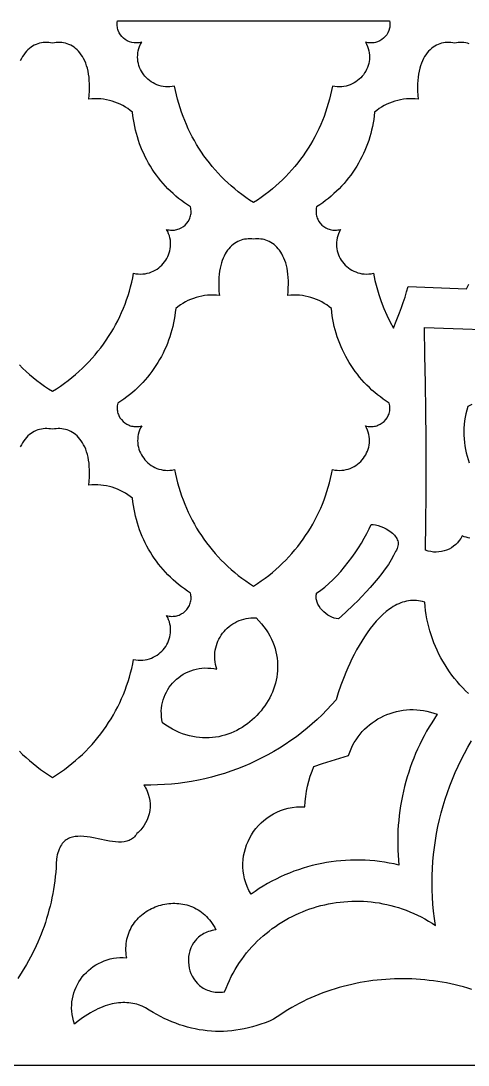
# Model space of a CAD drawing. Extents: x 50 to 3710, y -977 to -877.
# Drawn here: x 1418.4 to 1461.2, y -977.1 to -877.1 of the extents above; entities that cross this region are included whole.
import ezdxf

# ---------------------------------------------------------------- set-up
doc = ezdxf.new("R2010")
doc.units = 0
doc.layers.add('LAYER_1', color=18, linetype='CONTINUOUS')

msp = doc.modelspace()

# ---------------------------------------------------------------- linework, layer by layer
at = {"layer": 'LAYER_1'}
for points in [[(1440.669, -894.488), (1440.292, -894.241), (1439.924, -893.985), (1439.564, -893.722), (1439.213, -893.451), (1438.87, -893.172), (1438.536, -892.885), (1438.21, -892.591), (1437.893, -892.29), (1437.586, -891.982), (1437.287, -891.667), (1436.997, -891.345), (1436.716, -891.017), (1436.444, -890.682), (1436.181, -890.341), (1435.928, -889.994), (1435.684, -889.641), (1435.45, -889.283), (1435.225, -888.918), (1435.01, -888.548), (1434.804, -888.173), (1434.608, -887.793), (1434.422, -887.408), (1434.246, -887.019), (1434.08, -886.624), (1433.924, -886.225), (1433.778, -885.822), (1433.643, -885.415), (1433.517, -885.004), (1433.402, -884.589), (1433.298, -884.17), (1433.204, -883.748), (1433.121, -883.322), (1432.893, -883.364), (1432.669, -883.389), (1432.448, -883.396), (1432.232, -883.387), (1432.021, -883.362), (1431.815, -883.322), (1431.614, -883.268), (1431.42, -883.2), (1431.233, -883.119), (1431.054, -883.025), (1430.882, -882.92), (1430.718, -882.803), (1430.564, -882.675), (1430.418, -882.538), (1430.283, -882.392), (1430.157, -882.237), (1430.043, -882.074), (1429.94, -881.904), (1429.849, -881.727), (1429.77, -881.544), (1429.704, -881.356), (1429.651, -881.163), (1429.612, -880.966), (1429.587, -880.766), (1429.578, -880.563), (1429.583, -880.358), (1429.604, -880.151), (1429.642, -879.944), (1429.697, -879.736), (1429.768, -879.529), (1429.858, -879.323), (1429.966, -879.119), (1429.843, -879.152), (1429.721, -879.176), (1429.599, -879.191), (1429.479, -879.199), (1429.36, -879.198), (1429.243, -879.19), (1429.015, -879.151), (1428.797, -879.085), (1428.591, -878.992), (1428.398, -878.876), (1428.223, -878.738), (1428.065, -878.58), (1427.928, -878.404), (1427.814, -878.213), (1427.724, -878.007), (1427.689, -877.899), (1427.66, -877.789), (1427.64, -877.676), (1427.626, -877.561), (1427.62, -877.444), (1427.623, -877.325), (1427.633, -877.205), (1427.652, -877.083), (1453.685, -877.083), (1453.704, -877.205), (1453.714, -877.325), (1453.717, -877.444), (1453.711, -877.561), (1453.697, -877.676), (1453.677, -877.789), (1453.613, -878.007), (1453.523, -878.213), (1453.409, -878.404), (1453.272, -878.58), (1453.114, -878.738), (1452.939, -878.876), (1452.746, -878.992), (1452.54, -879.085), (1452.322, -879.151), (1452.209, -879.174), (1452.094, -879.19), (1451.977, -879.198), (1451.858, -879.199), (1451.738, -879.191), (1451.616, -879.176), (1451.494, -879.152), (1451.371, -879.119), (1451.479, -879.323), (1451.569, -879.529), (1451.64, -879.736), (1451.695, -879.944), (1451.733, -880.151), (1451.754, -880.358), (1451.759, -880.563), (1451.75, -880.766), (1451.725, -880.966), (1451.686, -881.163), (1451.633, -881.356), (1451.567, -881.544), (1451.488, -881.727), (1451.397, -881.904), (1451.294, -882.074), (1451.18, -882.237), (1451.054, -882.392), (1450.919, -882.538), (1450.773, -882.675), (1450.619, -882.803), (1450.455, -882.92), (1450.283, -883.025), (1450.104, -883.119), (1449.917, -883.2), (1449.723, -883.268), (1449.522, -883.322), (1449.316, -883.362), (1449.105, -883.387), (1448.889, -883.396), (1448.668, -883.389), (1448.444, -883.364), (1448.216, -883.322), (1448.133, -883.748), (1448.039, -884.17), (1447.935, -884.589), (1447.82, -885.004), (1447.694, -885.415), (1447.559, -885.822), (1447.413, -886.225), (1447.257, -886.624), (1447.091, -887.019), (1446.915, -887.408), (1446.729, -887.793), (1446.533, -888.173), (1446.327, -888.548), (1446.112, -888.918), (1445.887, -889.283), (1445.653, -889.641), (1445.409, -889.994), (1445.156, -890.341), (1444.893, -890.682), (1444.621, -891.017), (1444.34, -891.345), (1444.05, -891.667), (1443.751, -891.982), (1443.444, -892.29), (1443.127, -892.591), (1442.801, -892.885), (1442.467, -893.172), (1442.124, -893.451), (1441.773, -893.722), (1441.413, -893.985), (1441.045, -894.241)], [(1440.669, -931.222), (1441.045, -930.975), (1441.413, -930.72), (1441.773, -930.456), (1442.124, -930.185), (1442.467, -929.906), (1442.801, -929.62), (1443.127, -929.326), (1443.444, -929.025), (1443.752, -928.717), (1444.051, -928.402), (1444.341, -928.08), (1444.622, -927.751), (1444.893, -927.417), (1445.156, -927.076), (1445.409, -926.729), (1445.653, -926.376), (1445.888, -926.017), (1446.112, -925.653), (1446.328, -925.283), (1446.533, -924.908), (1446.729, -924.528), (1446.915, -924.143), (1447.091, -923.753), (1447.257, -923.359), (1447.413, -922.96), (1447.559, -922.557), (1447.695, -922.149), (1447.82, -921.738), (1447.935, -921.323), (1448.039, -920.904), (1448.133, -920.482), (1448.216, -920.057), (1448.444, -920.099), (1448.669, -920.123), (1448.889, -920.131), (1449.105, -920.121), (1449.317, -920.097), (1449.523, -920.057), (1449.723, -920.002), (1449.917, -919.934), (1450.104, -919.853), (1450.284, -919.759), (1450.455, -919.654), (1450.619, -919.537), (1450.774, -919.41), (1450.919, -919.273), (1451.055, -919.126), (1451.18, -918.971), (1451.294, -918.808), (1451.397, -918.638), (1451.489, -918.461), (1451.567, -918.279), (1451.634, -918.09), (1451.686, -917.898), (1451.725, -917.701), (1451.75, -917.5), (1451.76, -917.297), (1451.754, -917.092), (1451.733, -916.886), (1451.695, -916.678), (1451.641, -916.471), (1451.569, -916.264), (1451.479, -916.058), (1451.371, -915.854), (1451.498, -915.887), (1451.624, -915.911), (1451.748, -915.927), (1451.872, -915.933), (1451.994, -915.932), (1452.114, -915.922), (1452.233, -915.904), (1452.348, -915.879), (1452.461, -915.847), (1452.571, -915.807), (1452.781, -915.708), (1452.976, -915.584), (1453.153, -915.438), (1453.31, -915.27), (1453.445, -915.085), (1453.555, -914.883), (1453.601, -914.776), (1453.639, -914.666), (1453.67, -914.554), (1453.693, -914.438), (1453.709, -914.32), (1453.716, -914.2), (1453.715, -914.078), (1453.706, -913.955), (1453.687, -913.83), (1453.659, -913.704), (1453.366, -913.51), (1453.079, -913.309), (1452.799, -913.101), (1452.525, -912.886), (1452.259, -912.663), (1452, -912.433), (1451.748, -912.197), (1451.504, -911.954), (1451.267, -911.705), (1451.037, -911.45), (1450.815, -911.189), (1450.601, -910.922), (1450.395, -910.649), (1450.197, -910.371), (1450.007, -910.088), (1449.825, -909.799), (1449.651, -909.506), (1449.486, -909.207), (1449.329, -908.905), (1449.181, -908.597), (1449.042, -908.286), (1448.912, -907.971), (1448.79, -907.651), (1448.678, -907.328), (1448.575, -907.002), (1448.481, -906.672), (1448.396, -906.339), (1448.321, -906.003), (1448.256, -905.664), (1448.2, -905.323), (1448.154, -904.979), (1448.118, -904.633), (1447.898, -904.456), (1447.67, -904.291), (1447.434, -904.139), (1447.192, -904), (1446.943, -903.873), (1446.688, -903.76), (1446.428, -903.659), (1446.164, -903.572), (1445.895, -903.498), (1445.622, -903.438), (1445.347, -903.392), (1445.069, -903.36), (1444.789, -903.341), (1444.507, -903.338), (1444.224, -903.348), (1443.941, -903.373), (1443.975, -902.999), (1443.996, -902.639), (1444.005, -902.294), (1444.001, -901.963), (1443.985, -901.646), (1443.958, -901.343), (1443.92, -901.053), (1443.872, -900.778), (1443.813, -900.516), (1443.745, -900.268), (1443.667, -900.033), (1443.581, -899.811), (1443.486, -899.603), (1443.384, -899.407), (1443.274, -899.225), (1443.157, -899.055), (1443.033, -898.898), (1442.903, -898.753), (1442.767, -898.621), (1442.626, -898.501), (1442.48, -898.394), (1442.329, -898.298), (1442.174, -898.215), (1442.016, -898.143), (1441.854, -898.083), (1441.69, -898.034), (1441.523, -897.997), (1441.354, -897.971), (1441.184, -897.957), (1441.013, -897.953), (1440.841, -897.961), (1440.669, -897.979), (1440.496, -897.961), (1440.324, -897.953), (1440.153, -897.957), (1439.983, -897.971), (1439.814, -897.997), (1439.647, -898.034), (1439.483, -898.083), (1439.321, -898.143), (1439.163, -898.215), (1439.008, -898.298), (1438.858, -898.394), (1438.711, -898.501), (1438.57, -898.621), (1438.434, -898.753), (1438.304, -898.898), (1438.181, -899.055), (1438.063, -899.225), (1437.953, -899.407), (1437.851, -899.603), (1437.756, -899.811), (1437.67, -900.033), (1437.592, -900.268), (1437.524, -900.516), (1437.466, -900.778), (1437.417, -901.053), (1437.379, -901.343), (1437.352, -901.646), (1437.336, -901.963), (1437.333, -902.294), (1437.341, -902.639), (1437.362, -902.999), (1437.396, -903.373), (1437.113, -903.348), (1436.83, -903.338), (1436.549, -903.341), (1436.268, -903.36), (1435.99, -903.392), (1435.715, -903.438), (1435.442, -903.498), (1435.174, -903.572), (1434.909, -903.659), (1434.649, -903.76), (1434.394, -903.873), (1434.146, -904), (1433.903, -904.139), (1433.667, -904.291), (1433.439, -904.456), (1433.219, -904.633), (1433.183, -904.979), (1433.137, -905.323), (1433.081, -905.664), (1433.016, -906.003), (1432.941, -906.339), (1432.856, -906.672), (1432.763, -907.002), (1432.659, -907.328), (1432.547, -907.651), (1432.426, -907.971), (1432.295, -908.286), (1432.156, -908.597), (1432.008, -908.905), (1431.851, -909.207), (1431.686, -909.506), (1431.512, -909.799), (1431.33, -910.088), (1431.14, -910.371), (1430.942, -910.649), (1430.736, -910.922), (1430.522, -911.189), (1430.3, -911.45), (1430.07, -911.705), (1429.833, -911.954), (1429.589, -912.197), (1429.337, -912.433), (1429.078, -912.663), (1428.812, -912.886), (1428.539, -913.101), (1428.259, -913.309), (1427.972, -913.51), (1427.678, -913.704), (1427.65, -913.83), (1427.632, -913.955), (1427.622, -914.078), (1427.621, -914.2), (1427.628, -914.32), (1427.644, -914.438), (1427.667, -914.554), (1427.698, -914.666), (1427.737, -914.776), (1427.782, -914.883), (1427.892, -915.085), (1428.027, -915.27), (1428.184, -915.438), (1428.361, -915.584), (1428.556, -915.708), (1428.766, -915.807), (1428.876, -915.847), (1428.989, -915.879), (1429.105, -915.904), (1429.223, -915.922), (1429.343, -915.932), (1429.465, -915.933), (1429.589, -915.927), (1429.714, -915.911), (1429.84, -915.887), (1429.966, -915.854), (1429.858, -916.058), (1429.768, -916.264), (1429.697, -916.471), (1429.642, -916.678), (1429.604, -916.886), (1429.583, -917.092), (1429.578, -917.297), (1429.587, -917.5), (1429.612, -917.701), (1429.651, -917.898), (1429.704, -918.09), (1429.77, -918.279), (1429.849, -918.461), (1429.94, -918.638), (1430.043, -918.808), (1430.157, -918.971), (1430.283, -919.126), (1430.418, -919.273), (1430.564, -919.41), (1430.718, -919.537), (1430.882, -919.654), (1431.054, -919.759), (1431.233, -919.853), (1431.42, -919.934), (1431.614, -920.002), (1431.815, -920.057), (1432.021, -920.097), (1432.232, -920.121), (1432.448, -920.131), (1432.669, -920.123), (1432.893, -920.099), (1433.121, -920.057), (1433.204, -920.482), (1433.298, -920.904), (1433.402, -921.323), (1433.517, -921.738), (1433.643, -922.149), (1433.778, -922.557), (1433.924, -922.96), (1434.08, -923.359), (1434.246, -923.753), (1434.422, -924.143), (1434.608, -924.528), (1434.804, -924.908), (1435.01, -925.283), (1435.225, -925.653), (1435.45, -926.017), (1435.684, -926.376), (1435.928, -926.729), (1436.181, -927.076), (1436.444, -927.417), (1436.716, -927.751), (1436.997, -928.08), (1437.287, -928.402), (1437.586, -928.717), (1437.894, -929.025), (1438.21, -929.326), (1438.536, -929.62), (1438.87, -929.906), (1439.213, -930.185), (1439.564, -930.456), (1439.924, -930.72), (1440.292, -930.975)], [(1446.702, -931.876), (1447.094, -931.607), (1447.486, -931.303), (1447.877, -930.966), (1448.264, -930.601), (1448.645, -930.211), (1449.018, -929.8), (1449.382, -929.371), (1449.734, -928.927), (1450.073, -928.473), (1450.397, -928.012), (1450.704, -927.548), (1450.991, -927.083), (1451.257, -926.623), (1451.5, -926.169), (1451.719, -925.727), (1451.91, -925.299), (1452.115, -925.312), (1452.344, -925.351), (1452.591, -925.415), (1452.849, -925.502), (1453.11, -925.611), (1453.368, -925.74), (1453.616, -925.889), (1453.847, -926.056), (1453.953, -926.146), (1454.053, -926.24), (1454.146, -926.338), (1454.23, -926.44), (1454.304, -926.545), (1454.368, -926.653), (1454.421, -926.765), (1454.462, -926.88), (1454.49, -926.998), (1454.504, -927.118), (1454.503, -927.241), (1454.487, -927.367), (1454.455, -927.494), (1454.405, -927.624), (1454.338, -927.756), (1454.251, -927.89), (1454.163, -928.086), (1454.064, -928.286), (1453.835, -928.699), (1453.567, -929.126), (1453.267, -929.561), (1452.939, -930.004), (1452.587, -930.449), (1452.216, -930.894), (1451.83, -931.336), (1451.435, -931.77), (1451.035, -932.195), (1450.635, -932.606), (1450.239, -933), (1449.479, -933.724), (1448.793, -934.341), (1448.585, -934.319), (1448.376, -934.27), (1448.167, -934.196), (1447.962, -934.099), (1447.763, -933.981), (1447.572, -933.844), (1447.392, -933.69), (1447.226, -933.521), (1447.076, -933.34), (1446.945, -933.147), (1446.835, -932.946), (1446.75, -932.738), (1446.691, -932.525), (1446.673, -932.417), (1446.662, -932.309), (1446.659, -932.2), (1446.665, -932.092), (1446.679, -931.984)], [(1431.967, -944.298), (1431.907, -944.009), (1431.867, -943.723), (1431.847, -943.44), (1431.846, -943.161), (1431.864, -942.886), (1431.9, -942.615), (1431.953, -942.35), (1432.022, -942.09), (1432.108, -941.838), (1432.21, -941.592), (1432.326, -941.354), (1432.457, -941.124), (1432.602, -940.903), (1432.759, -940.692), (1432.93, -940.49), (1433.112, -940.299), (1433.306, -940.12), (1433.51, -939.952), (1433.725, -939.796), (1433.949, -939.654), (1434.182, -939.525), (1434.424, -939.41), (1434.673, -939.311), (1434.93, -939.226), (1435.193, -939.157), (1435.462, -939.105), (1435.737, -939.07), (1436.016, -939.052), (1436.3, -939.053), (1436.587, -939.073), (1436.877, -939.112), (1437.17, -939.172), (1437.096, -938.938), (1437.038, -938.705), (1436.995, -938.472), (1436.968, -938.241), (1436.957, -938.01), (1436.959, -937.782), (1436.977, -937.557), (1437.008, -937.334), (1437.053, -937.115), (1437.11, -936.901), (1437.181, -936.69), (1437.264, -936.485), (1437.359, -936.286), (1437.465, -936.093), (1437.583, -935.906), (1437.711, -935.727), (1437.85, -935.555), (1437.999, -935.391), (1438.157, -935.237), (1438.325, -935.091), (1438.502, -934.955), (1438.687, -934.83), (1438.88, -934.715), (1439.081, -934.611), (1439.289, -934.52), (1439.504, -934.44), (1439.725, -934.373), (1439.953, -934.32), (1440.186, -934.281), (1440.425, -934.256), (1440.668, -934.245), (1440.916, -934.25), (1441.184, -934.53), (1441.432, -934.814), (1441.66, -935.102), (1441.868, -935.394), (1442.057, -935.689), (1442.227, -935.986), (1442.378, -936.286), (1442.512, -936.588), (1442.627, -936.891), (1442.726, -937.196), (1442.807, -937.501), (1442.871, -937.806), (1442.919, -938.112), (1442.951, -938.417), (1442.967, -938.721), (1442.968, -939.025), (1442.954, -939.326), (1442.925, -939.625), (1442.883, -939.922), (1442.826, -940.216), (1442.755, -940.507), (1442.672, -940.795), (1442.576, -941.078), (1442.467, -941.357), (1442.346, -941.631), (1442.213, -941.899), (1442.069, -942.162), (1441.914, -942.42), (1441.748, -942.67), (1441.572, -942.914), (1441.386, -943.151), (1441.19, -943.38), (1440.985, -943.601), (1440.771, -943.813), (1440.549, -944.017), (1440.318, -944.212), (1440.079, -944.397), (1439.833, -944.571), (1439.58, -944.736), (1439.32, -944.89), (1439.054, -945.032), (1438.781, -945.163), (1438.503, -945.282), (1438.219, -945.388), (1437.931, -945.482), (1437.637, -945.562), (1437.34, -945.629), (1437.038, -945.682), (1436.733, -945.721), (1436.425, -945.744), (1436.114, -945.753), (1435.8, -945.745), (1435.484, -945.722), (1435.166, -945.683), (1434.847, -945.626), (1434.527, -945.553), (1434.206, -945.462), (1433.884, -945.353), (1433.563, -945.225), (1433.242, -945.079), (1432.921, -944.913), (1432.602, -944.728), (1432.284, -944.523)], [(1454.581, -957.923), (1454.12, -957.819), (1453.659, -957.728), (1453.196, -957.649), (1452.732, -957.584), (1452.267, -957.531), (1451.803, -957.491), (1451.338, -957.463), (1450.873, -957.448), (1450.409, -957.445), (1449.945, -957.455), (1449.482, -957.477), (1449.021, -957.511), (1448.561, -957.558), (1448.102, -957.617), (1447.646, -957.688), (1447.191, -957.771), (1446.739, -957.867), (1446.29, -957.974), (1445.844, -958.093), (1445.401, -958.225), (1444.962, -958.368), (1444.526, -958.523), (1444.094, -958.689), (1443.667, -958.868), (1443.243, -959.058), (1442.825, -959.26), (1442.412, -959.473), (1442.004, -959.698), (1441.601, -959.934), (1441.204, -960.182), (1440.814, -960.441), (1440.429, -960.711), (1440.232, -960.351), (1440.065, -959.986), (1439.927, -959.617), (1439.817, -959.247), (1439.736, -958.875), (1439.681, -958.502), (1439.653, -958.131), (1439.651, -957.762), (1439.674, -957.396), (1439.721, -957.035), (1439.792, -956.678), (1439.886, -956.328), (1440.003, -955.986), (1440.141, -955.652), (1440.301, -955.327), (1440.481, -955.014), (1440.68, -954.712), (1440.899, -954.423), (1441.136, -954.148), (1441.391, -953.889), (1441.663, -953.645), (1441.952, -953.419), (1442.256, -953.211), (1442.575, -953.023), (1442.908, -952.855), (1443.256, -952.708), (1443.616, -952.585), (1443.989, -952.485), (1444.373, -952.41), (1444.769, -952.361), (1445.175, -952.339), (1445.59, -952.345), (1445.619, -951.847), (1445.671, -951.352), (1445.745, -950.86), (1445.841, -950.371), (1445.96, -949.888), (1446.1, -949.41), (1446.262, -948.938), (1446.446, -948.473), (1447.269, -948.2), (1448.094, -947.934), (1448.922, -947.675), (1449.753, -947.424), (1449.867, -947.102), (1449.998, -946.79), (1450.143, -946.489), (1450.303, -946.198), (1450.477, -945.918), (1450.663, -945.65), (1450.863, -945.392), (1451.074, -945.147), (1451.297, -944.914), (1451.531, -944.692), (1451.775, -944.484), (1452.029, -944.288), (1452.292, -944.105), (1452.564, -943.936), (1452.844, -943.781), (1453.13, -943.639), (1453.424, -943.511), (1453.724, -943.398), (1454.029, -943.3), (1454.34, -943.217), (1454.655, -943.149), (1454.974, -943.096), (1455.296, -943.06), (1455.62, -943.039), (1455.947, -943.035), (1456.275, -943.048), (1456.605, -943.077), (1456.934, -943.124), (1457.263, -943.188), (1457.592, -943.269), (1457.919, -943.369), (1458.244, -943.487), (1457.976, -943.887), (1457.718, -944.292), (1457.469, -944.701), (1457.23, -945.116), (1457, -945.534), (1456.78, -945.957), (1456.57, -946.384), (1456.369, -946.815), (1456.178, -947.25), (1455.997, -947.689), (1455.826, -948.131), (1455.665, -948.576), (1455.514, -949.024), (1455.372, -949.476), (1455.241, -949.93), (1455.12, -950.387), (1455.008, -950.846), (1454.907, -951.308), (1454.817, -951.771), (1454.736, -952.237), (1454.666, -952.705), (1454.605, -953.174), (1454.556, -953.645), (1454.516, -954.117), (1454.488, -954.591), (1454.469, -955.065), (1454.461, -955.54), (1454.464, -956.016), (1454.477, -956.492), (1454.501, -956.969), (1454.536, -957.446)]]:
    msp.add_lwpolyline(points, close=True, dxfattribs=at)
for points in [[(1418.263, -910.035), (1418.58, -910.346), (1418.906, -910.649), (1419.241, -910.945), (1419.585, -911.233), (1419.938, -911.513), (1420.299, -911.785), (1420.669, -912.048), (1421.048, -912.304), (1421.436, -912.551), (1421.823, -912.304), (1422.202, -912.048), (1422.572, -911.785), (1422.934, -911.513), (1423.287, -911.233), (1423.631, -910.945), (1423.966, -910.649), (1424.292, -910.346), (1424.609, -910.035), (1424.916, -909.718), (1425.215, -909.393), (1425.504, -909.061), (1425.783, -908.723), (1426.053, -908.378), (1426.314, -908.027), (1426.564, -907.669), (1426.806, -907.306), (1427.037, -906.937), (1427.258, -906.562), (1427.469, -906.182), (1427.67, -905.796), (1427.861, -905.405), (1428.042, -905.01), (1428.212, -904.609), (1428.372, -904.204), (1428.522, -903.794), (1428.661, -903.38), (1428.789, -902.962), (1428.907, -902.541), (1429.013, -902.115), (1429.109, -901.686), (1429.194, -901.253), (1429.422, -901.295), (1429.646, -901.319), (1429.867, -901.327), (1430.083, -901.318), (1430.294, -901.293), (1430.5, -901.253), (1430.7, -901.199), (1430.894, -901.13), (1431.081, -901.049), (1431.261, -900.956), (1431.433, -900.85), (1431.596, -900.733), (1431.751, -900.606), (1431.897, -900.469), (1432.032, -900.322), (1432.157, -900.167), (1432.272, -900.005), (1432.375, -899.834), (1432.466, -899.657), (1432.545, -899.475), (1432.611, -899.286), (1432.664, -899.094), (1432.703, -898.897), (1432.727, -898.696), (1432.737, -898.493), (1432.732, -898.288), (1432.71, -898.082), (1432.673, -897.874), (1432.618, -897.667), (1432.546, -897.46), (1432.457, -897.254), (1432.349, -897.05), (1432.475, -897.083), (1432.601, -897.108), (1432.726, -897.123), (1432.85, -897.13), (1432.972, -897.128), (1433.092, -897.118), (1433.21, -897.1), (1433.326, -897.075), (1433.439, -897.043), (1433.549, -897.003), (1433.759, -896.904), (1433.953, -896.78), (1434.13, -896.634), (1434.288, -896.466), (1434.422, -896.281), (1434.533, -896.079), (1434.578, -895.972), (1434.616, -895.863), (1434.647, -895.75), (1434.671, -895.634), (1434.686, -895.517), (1434.694, -895.396), (1434.693, -895.274), (1434.683, -895.151), (1434.665, -895.026), (1434.637, -894.9), (1434.343, -894.706), (1434.056, -894.505), (1433.776, -894.297), (1433.503, -894.082), (1433.237, -893.859), (1432.978, -893.629), (1432.726, -893.393), (1432.481, -893.151), (1432.244, -892.902), (1432.015, -892.646), (1431.793, -892.385), (1431.579, -892.118), (1431.373, -891.845), (1431.174, -891.567), (1430.984, -891.284), (1430.802, -890.995), (1430.629, -890.702), (1430.464, -890.404), (1430.307, -890.101), (1430.159, -889.794), (1430.02, -889.482), (1429.889, -889.167), (1429.768, -888.847), (1429.655, -888.524), (1429.552, -888.198), (1429.458, -887.868), (1429.374, -887.535), (1429.299, -887.199), (1429.233, -886.86), (1429.178, -886.519), (1429.132, -886.175), (1429.096, -885.829), (1428.875, -885.652), (1428.647, -885.488), (1428.412, -885.335), (1428.169, -885.196), (1427.92, -885.069), (1427.666, -884.956), (1427.406, -884.855), (1427.141, -884.768), (1426.872, -884.694), (1426.6, -884.634), (1426.324, -884.588), (1426.046, -884.556), (1425.766, -884.538), (1425.484, -884.534), (1425.202, -884.544), (1424.919, -884.569), (1424.954, -884.181), (1424.975, -883.808), (1424.982, -883.451), (1424.977, -883.109), (1424.958, -882.783), (1424.928, -882.471), (1424.886, -882.174), (1424.832, -881.893), (1424.768, -881.625), (1424.694, -881.373), (1424.61, -881.134), (1424.516, -880.91), (1424.414, -880.7), (1424.303, -880.504), (1424.185, -880.322), (1424.059, -880.154), (1423.927, -879.999), (1423.787, -879.857), (1423.642, -879.729), (1423.492, -879.614), (1423.337, -879.512), (1423.177, -879.423), (1423.013, -879.347), (1422.845, -879.283), (1422.675, -879.232), (1422.502, -879.193), (1422.326, -879.167), (1422.15, -879.152), (1421.972, -879.15), (1421.793, -879.159), (1421.614, -879.18), (1421.436, -879.212), (1421.257, -879.18), (1421.079, -879.159), (1420.9, -879.15), (1420.722, -879.152), (1420.545, -879.167), (1420.37, -879.193), (1420.197, -879.232), (1420.026, -879.283), (1419.859, -879.347), (1419.695, -879.423), (1419.535, -879.512), (1419.38, -879.614), (1419.229, -879.729), (1419.084, -879.857), (1418.945, -879.999), (1418.812, -880.154), (1418.687, -880.322), (1418.568, -880.504), (1418.458, -880.7), (1418.355, -880.91)], [(1418.263, -910.035), (1418.58, -910.346), (1418.906, -910.649), (1419.241, -910.945), (1419.585, -911.233), (1419.938, -911.513), (1420.299, -911.785), (1420.669, -912.048), (1421.048, -912.304), (1421.436, -912.551), (1421.823, -912.304), (1422.202, -912.048), (1422.572, -911.785), (1422.934, -911.513), (1423.287, -911.233), (1423.631, -910.945), (1423.966, -910.649), (1424.292, -910.346), (1424.609, -910.035), (1424.916, -909.718), (1425.215, -909.393), (1425.504, -909.061), (1425.783, -908.723), (1426.053, -908.378), (1426.314, -908.027), (1426.564, -907.669), (1426.806, -907.306), (1427.037, -906.937), (1427.258, -906.562), (1427.469, -906.182), (1427.67, -905.796), (1427.861, -905.405), (1428.042, -905.01), (1428.212, -904.609), (1428.372, -904.204), (1428.522, -903.794), (1428.661, -903.38), (1428.789, -902.962), (1428.907, -902.541), (1429.013, -902.115), (1429.109, -901.686), (1429.194, -901.253), (1429.422, -901.295), (1429.646, -901.319), (1429.867, -901.327), (1430.083, -901.318), (1430.294, -901.293), (1430.5, -901.253), (1430.7, -901.199), (1430.894, -901.13), (1431.081, -901.049), (1431.261, -900.956), (1431.433, -900.85), (1431.596, -900.733), (1431.751, -900.606), (1431.897, -900.469), (1432.032, -900.322), (1432.157, -900.167), (1432.272, -900.005), (1432.375, -899.834), (1432.466, -899.657), (1432.545, -899.475), (1432.611, -899.286), (1432.664, -899.094), (1432.703, -898.897), (1432.727, -898.696), (1432.737, -898.493), (1432.732, -898.288), (1432.71, -898.082), (1432.673, -897.874), (1432.618, -897.667), (1432.546, -897.46), (1432.457, -897.254), (1432.349, -897.05), (1432.475, -897.083), (1432.601, -897.108), (1432.726, -897.123), (1432.85, -897.13), (1432.972, -897.128), (1433.092, -897.118), (1433.21, -897.1), (1433.326, -897.075), (1433.439, -897.043), (1433.549, -897.003), (1433.759, -896.904), (1433.953, -896.78), (1434.13, -896.634), (1434.288, -896.466), (1434.422, -896.281), (1434.533, -896.079), (1434.578, -895.972), (1434.616, -895.863), (1434.647, -895.75), (1434.671, -895.634), (1434.686, -895.517), (1434.694, -895.396), (1434.693, -895.274), (1434.683, -895.151), (1434.665, -895.026), (1434.637, -894.9), (1434.343, -894.706), (1434.056, -894.505), (1433.776, -894.297), (1433.503, -894.082), (1433.237, -893.859), (1432.978, -893.629), (1432.726, -893.393), (1432.481, -893.151), (1432.244, -892.902), (1432.015, -892.646), (1431.793, -892.385), (1431.579, -892.118), (1431.373, -891.845), (1431.174, -891.567), (1430.984, -891.284), (1430.802, -890.995), (1430.629, -890.702), (1430.464, -890.404), (1430.307, -890.101), (1430.159, -889.794), (1430.02, -889.482), (1429.889, -889.167), (1429.768, -888.847), (1429.655, -888.524), (1429.552, -888.198), (1429.458, -887.868), (1429.374, -887.535), (1429.299, -887.199), (1429.233, -886.86), (1429.178, -886.519), (1429.132, -886.175), (1429.096, -885.829), (1428.875, -885.652), (1428.647, -885.488), (1428.412, -885.335), (1428.169, -885.196), (1427.92, -885.069), (1427.666, -884.956), (1427.406, -884.855), (1427.141, -884.768), (1426.872, -884.694), (1426.6, -884.634), (1426.324, -884.588), (1426.046, -884.556), (1425.766, -884.538), (1425.484, -884.534), (1425.202, -884.544), (1424.919, -884.569), (1424.954, -884.181), (1424.975, -883.808), (1424.982, -883.451), (1424.977, -883.109), (1424.958, -882.783), (1424.928, -882.471), (1424.886, -882.174), (1424.832, -881.893), (1424.768, -881.625), (1424.694, -881.373), (1424.61, -881.134), (1424.516, -880.91), (1424.414, -880.7), (1424.303, -880.504), (1424.185, -880.322), (1424.059, -880.154), (1423.927, -879.999), (1423.787, -879.857), (1423.642, -879.729), (1423.492, -879.614), (1423.337, -879.512), (1423.177, -879.423), (1423.013, -879.347), (1422.845, -879.283), (1422.675, -879.232), (1422.502, -879.193), (1422.326, -879.167), (1422.15, -879.152), (1421.972, -879.15), (1421.793, -879.159), (1421.614, -879.18), (1421.436, -879.212), (1421.257, -879.18), (1421.079, -879.159), (1420.9, -879.15), (1420.722, -879.152), (1420.545, -879.167), (1420.37, -879.193), (1420.197, -879.232), (1420.026, -879.283), (1419.859, -879.347), (1419.695, -879.423), (1419.535, -879.512), (1419.38, -879.614), (1419.229, -879.729), (1419.084, -879.857), (1418.945, -879.999), (1418.812, -880.154), (1418.687, -880.322), (1418.568, -880.504), (1418.458, -880.7), (1418.355, -880.91)], [(1461.312, -879.283), (1461.141, -879.232), (1460.968, -879.193), (1460.793, -879.167), (1460.616, -879.152), (1460.438, -879.15), (1460.26, -879.159), (1460.081, -879.18), (1459.902, -879.212), (1459.724, -879.18), (1459.545, -879.159), (1459.366, -879.15), (1459.188, -879.152), (1459.012, -879.167), (1458.836, -879.193), (1458.663, -879.232), (1458.493, -879.283), (1458.325, -879.347), (1458.161, -879.423), (1458.002, -879.512), (1457.846, -879.614), (1457.696, -879.729), (1457.551, -879.857), (1457.412, -879.999), (1457.279, -880.154), (1457.153, -880.322), (1457.035, -880.504), (1456.924, -880.7), (1456.822, -880.91), (1456.728, -881.134), (1456.644, -881.373), (1456.57, -881.625), (1456.506, -881.893), (1456.452, -882.174), (1456.41, -882.471), (1456.38, -882.783), (1456.361, -883.109), (1456.356, -883.451), (1456.363, -883.808), (1456.384, -884.181), (1456.419, -884.569), (1456.136, -884.544), (1455.854, -884.534), (1455.572, -884.538), (1455.292, -884.556), (1455.014, -884.588), (1454.738, -884.634), (1454.466, -884.694), (1454.197, -884.768), (1453.932, -884.855), (1453.672, -884.956), (1453.418, -885.069), (1453.169, -885.196), (1452.926, -885.335), (1452.691, -885.488), (1452.463, -885.652), (1452.242, -885.829), (1452.206, -886.175), (1452.161, -886.519), (1452.105, -886.86), (1452.039, -887.199), (1451.964, -887.535), (1451.88, -887.868), (1451.786, -888.198), (1451.683, -888.524), (1451.57, -888.847), (1451.449, -889.167), (1451.318, -889.482), (1451.179, -889.794), (1451.031, -890.101), (1450.874, -890.404), (1450.709, -890.702), (1450.536, -890.995), (1450.354, -891.284), (1450.164, -891.567), (1449.965, -891.845), (1449.759, -892.118), (1449.545, -892.385), (1449.323, -892.646), (1449.094, -892.902), (1448.857, -893.151), (1448.612, -893.393), (1448.36, -893.629), (1448.101, -893.859), (1447.835, -894.082), (1447.562, -894.297), (1447.282, -894.505), (1446.995, -894.706), (1446.701, -894.9), (1446.674, -895.026), (1446.655, -895.151), (1446.645, -895.274), (1446.644, -895.396), (1446.652, -895.517), (1446.667, -895.634), (1446.691, -895.75), (1446.722, -895.863), (1446.76, -895.972), (1446.805, -896.079), (1446.916, -896.281), (1447.051, -896.466), (1447.208, -896.634), (1447.385, -896.78), (1447.579, -896.904), (1447.789, -897.003), (1447.899, -897.043), (1448.012, -897.075), (1448.128, -897.1), (1448.246, -897.118), (1448.366, -897.128), (1448.489, -897.13), (1448.612, -897.123), (1448.737, -897.108), (1448.863, -897.083), (1448.989, -897.05), (1448.881, -897.254), (1448.792, -897.46), (1448.72, -897.667), (1448.665, -897.874), (1448.628, -898.082), (1448.606, -898.288), (1448.601, -898.493), (1448.611, -898.696), (1448.635, -898.897), (1448.674, -899.094), (1448.727, -899.286), (1448.793, -899.475), (1448.872, -899.657), (1448.963, -899.834), (1449.066, -900.005), (1449.181, -900.167), (1449.306, -900.322), (1449.442, -900.469), (1449.587, -900.606), (1449.742, -900.733), (1449.905, -900.85), (1450.077, -900.956), (1450.257, -901.049), (1450.444, -901.13), (1450.638, -901.199), (1450.838, -901.253), (1451.044, -901.293), (1451.255, -901.318), (1451.472, -901.327), (1451.692, -901.319), (1451.916, -901.295), (1452.144, -901.253), (1452.285, -901.945), (1452.455, -902.628), (1452.652, -903.301), (1452.877, -903.964), (1453.128, -904.616), (1453.407, -905.255), (1453.712, -905.883), (1454.043, -906.496), (1454.252, -906.013), (1454.453, -905.525), (1454.644, -905.034), (1454.826, -904.54), (1454.999, -904.042), (1455.162, -903.541), (1455.316, -903.038), (1455.461, -902.531), (1461.054, -902.734), (1461.251, -902.285)], [(1461.372, -926.615), (1461.187, -926.582), (1461.001, -926.536), (1460.816, -926.477), (1460.632, -926.405), (1460.503, -926.638), (1460.355, -926.854), (1460.188, -927.053), (1460.006, -927.233), (1459.808, -927.395), (1459.598, -927.538), (1459.376, -927.66), (1459.144, -927.762), (1458.904, -927.844), (1458.656, -927.903), (1458.404, -927.94), (1458.147, -927.954), (1457.889, -927.945), (1457.63, -927.912), (1457.372, -927.854), (1457.116, -927.77), (1457.151, -925.106), (1457.172, -922.442), (1457.179, -919.778), (1457.173, -917.114), (1457.153, -914.45), (1457.119, -911.786), (1457.071, -909.122), (1457.009, -906.458), (1466.173, -906.773)], [(1461.548, -913.816), (1461.165, -914.017), (1461.067, -914.358), (1460.985, -914.701), (1460.916, -915.044), (1460.863, -915.388), (1460.823, -915.733), (1460.798, -916.077), (1460.787, -916.42), (1460.79, -916.763), (1460.807, -917.104), (1460.838, -917.443), (1460.882, -917.78), (1460.939, -918.115), (1461.01, -918.447), (1461.094, -918.775), (1461.19, -919.1), (1461.3, -919.42)], [(1418.263, -947.012), (1418.58, -947.322), (1418.906, -947.625), (1419.241, -947.921), (1419.585, -948.209), (1419.938, -948.489), (1420.299, -948.761), (1420.669, -949.025), (1421.048, -949.28), (1421.436, -949.527), (1421.823, -949.28), (1422.202, -949.025), (1422.572, -948.761), (1422.934, -948.489), (1423.287, -948.209), (1423.631, -947.921), (1423.966, -947.625), (1424.292, -947.322), (1424.609, -947.012), (1424.916, -946.694), (1425.215, -946.369), (1425.504, -946.037), (1425.783, -945.699), (1426.053, -945.354), (1426.314, -945.003), (1426.564, -944.646), (1426.806, -944.282), (1427.037, -943.913), (1427.258, -943.538), (1427.469, -943.158), (1427.67, -942.772), (1427.861, -942.382), (1428.042, -941.986), (1428.212, -941.585), (1428.372, -941.18), (1428.522, -940.771), (1428.661, -940.357), (1428.789, -939.939), (1428.907, -939.517), (1429.013, -939.091), (1429.109, -938.662), (1429.194, -938.229), (1429.422, -938.271), (1429.646, -938.296), (1429.867, -938.303), (1430.083, -938.294), (1430.294, -938.269), (1430.5, -938.229), (1430.7, -938.175), (1430.894, -938.107), (1431.081, -938.026), (1431.261, -937.932), (1431.433, -937.826), (1431.596, -937.71), (1431.751, -937.582), (1431.897, -937.445), (1432.032, -937.299), (1432.157, -937.144), (1432.272, -936.981), (1432.375, -936.811), (1432.466, -936.634), (1432.545, -936.451), (1432.611, -936.263), (1432.664, -936.07), (1432.703, -935.873), (1432.727, -935.673), (1432.737, -935.47), (1432.732, -935.265), (1432.71, -935.058), (1432.673, -934.851), (1432.618, -934.643), (1432.546, -934.436), (1432.457, -934.23), (1432.349, -934.026), (1432.475, -934.06), (1432.601, -934.084), (1432.726, -934.099), (1432.85, -934.106), (1432.972, -934.104), (1433.092, -934.094), (1433.21, -934.077), (1433.326, -934.052), (1433.439, -934.019), (1433.549, -933.98), (1433.759, -933.881), (1433.953, -933.757), (1434.13, -933.61), (1434.288, -933.443), (1434.422, -933.257), (1434.533, -933.055), (1434.578, -932.949), (1434.616, -932.839), (1434.647, -932.726), (1434.671, -932.611), (1434.686, -932.493), (1434.694, -932.373), (1434.693, -932.251), (1434.683, -932.127), (1434.665, -932.002), (1434.637, -931.876), (1434.343, -931.683), (1434.056, -931.482), (1433.776, -931.273), (1433.503, -931.058), (1433.237, -930.835), (1432.978, -930.606), (1432.726, -930.37), (1432.481, -930.127), (1432.244, -929.878), (1432.015, -929.623), (1431.793, -929.361), (1431.579, -929.094), (1431.373, -928.822), (1431.174, -928.543), (1430.984, -928.26), (1430.802, -927.972), (1430.629, -927.678), (1430.464, -927.38), (1430.307, -927.077), (1430.159, -926.77), (1430.02, -926.458), (1429.889, -926.143), (1429.768, -925.824), (1429.655, -925.501), (1429.552, -925.174), (1429.458, -924.844), (1429.374, -924.511), (1429.299, -924.175), (1429.233, -923.837), (1429.178, -923.495), (1429.132, -923.151), (1429.096, -922.805), (1428.875, -922.628), (1428.647, -922.464), (1428.412, -922.312), (1428.169, -922.172), (1427.92, -922.046), (1427.666, -921.932), (1427.406, -921.832), (1427.141, -921.744), (1426.872, -921.671), (1426.6, -921.611), (1426.324, -921.564), (1426.046, -921.532), (1425.766, -921.514), (1425.484, -921.51), (1425.202, -921.52), (1424.919, -921.546), (1424.954, -921.157), (1424.975, -920.785), (1424.982, -920.428), (1424.977, -920.086), (1424.958, -919.759), (1424.928, -919.447), (1424.886, -919.151), (1424.832, -918.869), (1424.768, -918.602), (1424.694, -918.349), (1424.61, -918.111), (1424.516, -917.887), (1424.414, -917.677), (1424.303, -917.481), (1424.185, -917.298), (1424.059, -917.13), (1423.927, -916.975), (1423.787, -916.834), (1423.642, -916.705), (1423.492, -916.59), (1423.337, -916.488), (1423.177, -916.399), (1423.013, -916.323), (1422.845, -916.259), (1422.675, -916.208), (1422.502, -916.17), (1422.326, -916.143), (1422.15, -916.128), (1421.972, -916.126), (1421.793, -916.135), (1421.614, -916.156), (1421.436, -916.189), (1421.257, -916.156), (1421.079, -916.135), (1420.9, -916.126), (1420.722, -916.128), (1420.545, -916.143), (1420.37, -916.17), (1420.197, -916.208), (1420.026, -916.259), (1419.859, -916.323), (1419.695, -916.399), (1419.535, -916.488), (1419.38, -916.59), (1419.229, -916.705), (1419.084, -916.834), (1418.945, -916.975), (1418.812, -917.13), (1418.687, -917.298), (1418.568, -917.481), (1418.458, -917.677), (1418.355, -917.887)], [(1461.243, -941.508), (1460.955, -941.231), (1460.677, -940.946), (1460.407, -940.653), (1460.147, -940.353), (1459.895, -940.046), (1459.654, -939.732), (1459.422, -939.411), (1459.199, -939.084), (1458.987, -938.751), (1458.784, -938.412), (1458.592, -938.067), (1458.41, -937.716), (1458.239, -937.36), (1458.077, -936.999), (1457.927, -936.633), (1457.788, -936.263), (1457.659, -935.888), (1457.542, -935.509), (1457.436, -935.125), (1457.341, -934.738), (1457.257, -934.348), (1457.186, -933.954), (1457.126, -933.557), (1457.078, -933.157), (1457.042, -932.755), (1456.842, -932.697), (1456.644, -932.651), (1456.447, -932.617), (1456.251, -932.596), (1456.057, -932.586), (1455.865, -932.588), (1455.674, -932.601), (1455.486, -932.624), (1455.298, -932.659), (1455.113, -932.703), (1454.93, -932.757), (1454.748, -932.821), (1454.568, -932.895), (1454.39, -932.977), (1454.214, -933.068), (1454.04, -933.168), (1453.868, -933.276), (1453.698, -933.392), (1453.364, -933.645), (1453.038, -933.927), (1452.721, -934.234), (1452.413, -934.564), (1452.114, -934.916), (1451.824, -935.285), (1451.544, -935.671), (1451.274, -936.07), (1451.014, -936.481), (1450.764, -936.9), (1450.525, -937.326), (1450.296, -937.757), (1450.079, -938.189), (1449.873, -938.62), (1449.679, -939.049), (1449.496, -939.472), (1449.325, -939.888), (1449.021, -940.687), (1448.768, -941.427), (1448.567, -942.088), (1448.133, -942.58), (1447.687, -943.058), (1447.228, -943.522), (1446.758, -943.972), (1446.276, -944.408), (1445.783, -944.83), (1445.279, -945.237), (1444.764, -945.629), (1444.239, -946.007), (1443.705, -946.37), (1443.161, -946.718), (1442.608, -947.05), (1442.046, -947.367), (1441.476, -947.669), (1440.898, -947.955), (1440.312, -948.225), (1439.719, -948.479), (1439.118, -948.716), (1438.511, -948.938), (1437.898, -949.143), (1437.279, -949.331), (1436.654, -949.502), (1436.023, -949.657), (1435.388, -949.794), (1434.748, -949.914), (1434.104, -950.017), (1433.456, -950.102), (1432.805, -950.169), (1432.15, -950.219), (1431.492, -950.25), (1430.832, -950.263), (1430.17, -950.258), (1430.26, -950.397), (1430.343, -950.54), (1430.418, -950.685), (1430.486, -950.832), (1430.6, -951.133), (1430.686, -951.44), (1430.742, -951.752), (1430.77, -952.067), (1430.769, -952.382), (1430.74, -952.695), (1430.683, -953.005), (1430.598, -953.309), (1430.486, -953.606), (1430.345, -953.893), (1430.178, -954.169), (1430.084, -954.302), (1429.983, -954.431), (1429.876, -954.557), (1429.762, -954.678), (1429.641, -954.795), (1429.513, -954.907), (1429.438, -955.025), (1429.358, -955.132), (1429.272, -955.228), (1429.181, -955.315), (1429.085, -955.392), (1428.984, -955.46), (1428.879, -955.519), (1428.769, -955.57), (1428.655, -955.613), (1428.537, -955.649), (1428.291, -955.698), (1428.03, -955.723), (1427.758, -955.725), (1427.476, -955.708), (1427.185, -955.675), (1426.887, -955.629), (1426.583, -955.574), (1425.966, -955.448), (1425.346, -955.322), (1425.039, -955.267), (1424.736, -955.221), (1424.439, -955.188), (1424.149, -955.172), (1423.867, -955.174), (1423.597, -955.198), (1423.338, -955.248), (1423.213, -955.284), (1423.093, -955.327), (1422.976, -955.378), (1422.863, -955.437), (1422.754, -955.505), (1422.65, -955.583), (1422.55, -955.669), (1422.455, -955.766), (1422.365, -955.873), (1422.28, -955.991), (1422.201, -956.12), (1422.127, -956.26), (1422.059, -956.413), (1421.997, -956.578), (1421.941, -956.755), (1421.892, -956.946), (1421.849, -957.15), (1421.813, -957.368), (1421.796, -957.787), (1421.771, -958.204), (1421.739, -958.619), (1421.698, -959.031), (1421.65, -959.442), (1421.593, -959.851), (1421.53, -960.257), (1421.458, -960.661), (1421.379, -961.063), (1421.293, -961.462), (1421.199, -961.858), (1421.098, -962.252), (1420.99, -962.643), (1420.874, -963.031), (1420.752, -963.416), (1420.622, -963.798), (1420.486, -964.177), (1420.342, -964.553), (1420.035, -965.295), (1419.701, -966.024), (1419.341, -966.738), (1418.955, -967.438), (1418.544, -968.122), (1418.108, -968.79)], [(1461.559, -969.826), (1461.159, -969.705), (1460.757, -969.592), (1460.353, -969.487), (1459.948, -969.389), (1459.541, -969.299), (1459.132, -969.217), (1458.722, -969.142), (1458.31, -969.075), (1457.898, -969.016), (1457.484, -968.965), (1457.07, -968.921), (1456.655, -968.885), (1456.24, -968.856), (1455.825, -968.835), (1455.409, -968.822), (1454.993, -968.817), (1454.577, -968.819), (1454.162, -968.829), (1453.747, -968.846), (1453.333, -968.871), (1452.919, -968.904), (1452.507, -968.945), (1452.095, -968.993), (1451.685, -969.049), (1451.276, -969.113), (1450.868, -969.184), (1450.462, -969.263), (1450.058, -969.35), (1449.656, -969.444), (1449.256, -969.546), (1448.858, -969.656), (1448.463, -969.773), (1448.07, -969.898), (1447.68, -970.031), (1447.292, -970.171), (1446.908, -970.319), (1446.527, -970.475), (1446.15, -970.639), (1445.775, -970.81), (1445.405, -970.988), (1445.038, -971.175), (1444.675, -971.369), (1444.316, -971.571), (1443.962, -971.78), (1443.611, -971.997), (1443.266, -972.222), (1442.925, -972.455), (1442.588, -972.695), (1442.184, -972.869), (1441.78, -973.028), (1441.377, -973.173), (1440.975, -973.304), (1440.574, -973.421), (1440.174, -973.523), (1439.775, -973.611), (1439.377, -973.686), (1438.981, -973.747), (1438.586, -973.794), (1438.192, -973.827), (1437.799, -973.847), (1437.408, -973.854), (1437.019, -973.847), (1436.631, -973.827), (1436.245, -973.795), (1435.861, -973.749), (1435.478, -973.691), (1435.098, -973.62), (1434.719, -973.536), (1434.342, -973.44), (1433.967, -973.332), (1433.595, -973.211), (1433.224, -973.078), (1432.856, -972.933), (1432.49, -972.777), (1432.127, -972.608), (1431.766, -972.428), (1431.407, -972.236), (1431.051, -972.033), (1430.698, -971.818), (1430.347, -971.593), (1430.014, -971.44), (1429.669, -971.313), (1429.492, -971.259), (1429.312, -971.213), (1429.129, -971.174), (1428.943, -971.142), (1428.753, -971.118), (1428.561, -971.102), (1428.366, -971.094), (1428.168, -971.095), (1427.966, -971.104), (1427.762, -971.121), (1427.554, -971.147), (1427.344, -971.183), (1427.13, -971.228), (1426.913, -971.282), (1426.692, -971.346), (1426.469, -971.42), (1426.243, -971.503), (1426.013, -971.598), (1425.78, -971.702), (1425.544, -971.818), (1425.304, -971.944), (1425.061, -972.081), (1424.815, -972.23), (1424.566, -972.39), (1424.313, -972.562), (1424.058, -972.746), (1423.798, -972.941), (1423.536, -973.15), (1423.439, -972.842), (1423.364, -972.536), (1423.31, -972.23), (1423.276, -971.925), (1423.263, -971.623), (1423.269, -971.323), (1423.294, -971.028), (1423.338, -970.736), (1423.399, -970.45), (1423.478, -970.169), (1423.574, -969.894), (1423.686, -969.626), (1423.814, -969.366), (1423.957, -969.115), (1424.115, -968.872), (1424.287, -968.639), (1424.473, -968.417), (1424.672, -968.206), (1424.883, -968.006), (1425.106, -967.819), (1425.341, -967.645), (1425.587, -967.485), (1425.843, -967.339), (1426.11, -967.209), (1426.385, -967.094), (1426.669, -966.996), (1426.962, -966.915), (1427.262, -966.852), (1427.57, -966.808), (1427.884, -966.783), (1428.205, -966.778), (1428.531, -966.793), (1428.496, -966.557), (1428.472, -966.324), (1428.459, -966.097), (1428.458, -965.873), (1428.467, -965.655), (1428.486, -965.441), (1428.515, -965.231), (1428.554, -965.027), (1428.602, -964.827), (1428.66, -964.632), (1428.726, -964.443), (1428.8, -964.259), (1428.883, -964.08), (1428.974, -963.906), (1429.072, -963.738), (1429.178, -963.575), (1429.29, -963.418), (1429.41, -963.267), (1429.535, -963.122), (1429.667, -962.982), (1429.805, -962.849), (1429.948, -962.722), (1430.097, -962.601), (1430.25, -962.486), (1430.409, -962.378), (1430.571, -962.276), (1430.738, -962.181), (1430.908, -962.092), (1431.082, -962.01), (1431.259, -961.936), (1431.439, -961.868), (1431.621, -961.807), (1431.806, -961.753), (1431.993, -961.706), (1432.181, -961.667), (1432.371, -961.635), (1432.562, -961.611), (1432.754, -961.594), (1432.946, -961.585), (1433.139, -961.584), (1433.332, -961.59), (1433.524, -961.605), (1433.715, -961.628), (1433.906, -961.658), (1434.095, -961.697), (1434.283, -961.745), (1434.469, -961.801), (1434.653, -961.865), (1434.834, -961.938), (1435.013, -962.019), (1435.188, -962.11), (1435.361, -962.209), (1435.53, -962.317), (1435.694, -962.435), (1435.855, -962.561), (1436.011, -962.697), (1436.163, -962.842), (1436.309, -962.997), (1436.45, -963.161), (1436.585, -963.334), (1436.714, -963.518), (1436.837, -963.711), (1436.954, -963.914), (1437.063, -964.127), (1436.878, -964.157), (1436.7, -964.194), (1436.529, -964.239), (1436.365, -964.29), (1436.208, -964.349), (1436.058, -964.414), (1435.915, -964.485), (1435.779, -964.562), (1435.649, -964.645), (1435.527, -964.734), (1435.411, -964.828), (1435.301, -964.926), (1435.199, -965.029), (1435.103, -965.137), (1434.93, -965.364), (1434.784, -965.606), (1434.663, -965.859), (1434.568, -966.122), (1434.498, -966.393), (1434.452, -966.67), (1434.431, -966.95), (1434.435, -967.231), (1434.462, -967.511), (1434.513, -967.788), (1434.587, -968.059), (1434.684, -968.323), (1434.803, -968.577), (1434.945, -968.819), (1435.109, -969.047), (1435.295, -969.259), (1435.502, -969.452), (1435.614, -969.541), (1435.731, -969.625), (1435.853, -969.703), (1435.98, -969.775), (1436.112, -969.841), (1436.25, -969.9), (1436.392, -969.952), (1436.54, -969.998), (1436.692, -970.036), (1436.85, -970.066), (1437.012, -970.089), (1437.179, -970.103), (1437.351, -970.109), (1437.528, -970.106), (1437.71, -970.095), (1437.896, -970.074), (1438.041, -969.697), (1438.197, -969.327), (1438.362, -968.965), (1438.537, -968.611), (1438.721, -968.264), (1438.914, -967.924), (1439.116, -967.592), (1439.327, -967.269), (1439.546, -966.953), (1439.774, -966.644), (1440.009, -966.344), (1440.252, -966.052), (1440.503, -965.768), (1440.761, -965.493), (1441.026, -965.225), (1441.298, -964.966), (1441.577, -964.715), (1441.862, -964.473), (1442.154, -964.239), (1442.451, -964.014), (1442.754, -963.798), (1443.063, -963.59), (1443.377, -963.392), (1443.696, -963.202), (1444.02, -963.021), (1444.348, -962.849), (1444.682, -962.687), (1445.019, -962.533), (1445.36, -962.389), (1445.705, -962.254), (1446.054, -962.128), (1446.405, -962.012), (1446.76, -961.906), (1447.118, -961.809), (1447.479, -961.722), (1447.842, -961.644), (1448.207, -961.577), (1448.574, -961.519), (1448.943, -961.471), (1449.313, -961.433), (1449.685, -961.405), (1450.058, -961.388), (1450.431, -961.381), (1450.805, -961.384), (1451.18, -961.397), (1451.555, -961.421), (1451.93, -961.455), (1452.305, -961.5), (1452.679, -961.556), (1453.052, -961.622), (1453.425, -961.699), (1453.796, -961.788), (1454.166, -961.886), (1454.535, -961.996), (1454.901, -962.118), (1455.266, -962.25), (1455.628, -962.393), (1455.988, -962.548), (1456.345, -962.714), (1456.7, -962.892), (1457.051, -963.081), (1457.398, -963.281), (1457.743, -963.493), (1458.083, -963.717), (1457.982, -963.035), (1457.9, -962.351), (1457.836, -961.668), (1457.79, -960.984), (1457.762, -960.301), (1457.752, -959.619), (1457.76, -958.937), (1457.785, -958.258), (1457.828, -957.58), (1457.889, -956.903), (1457.967, -956.23), (1458.062, -955.559), (1458.175, -954.891), (1458.305, -954.226), (1458.453, -953.565), (1458.617, -952.909), (1458.798, -952.256), (1458.996, -951.608), (1459.211, -950.965), (1459.443, -950.328), (1459.691, -949.696), (1459.956, -949.07), (1460.237, -948.451), (1460.535, -947.838), (1460.849, -947.232), (1461.179, -946.633), (1461.525, -946.042)], [(1407.491, -977.082), (1473.204, -977.082)]]:
    msp.add_lwpolyline(points, dxfattribs=at)

doc.saveas('drawing.dxf')
